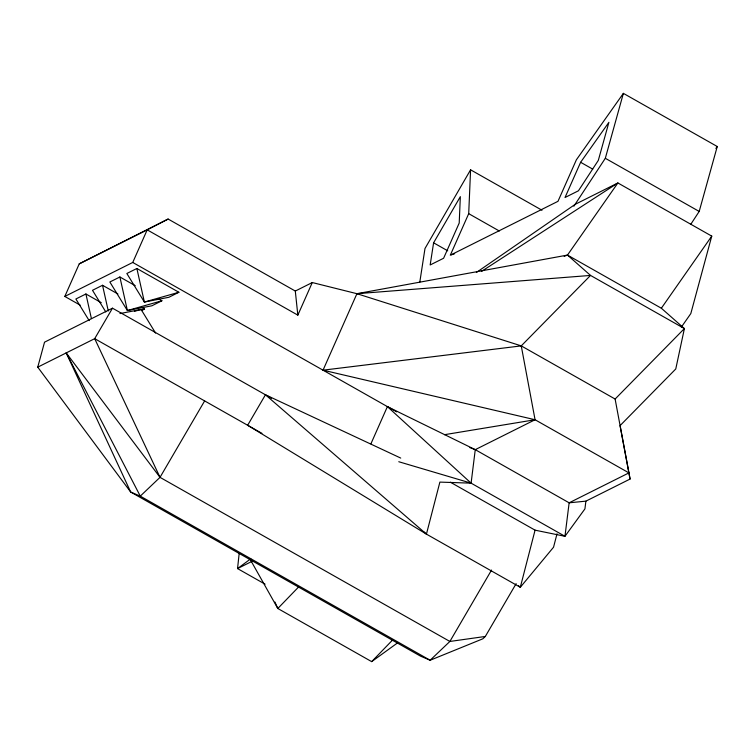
<?xml version="1.0" encoding="UTF-8"?>
<svg xmlns="http://www.w3.org/2000/svg" width="755" height="755" viewBox="0 0 755 755"><rect width="100%" height="100%" fill="white"/><g stroke="black" fill="none" stroke-linecap="round" stroke-linejoin="round"><path stroke-width="1.13" d="M690.872 224.169L699.196 211.438L717.25 146.508L623.375 93.365L576.386 159.796L557.983 201.321L450.301 255.199L468.704 213.665L470.582 169.809L542.005 210.239M239.165 553.424L237.551 568.591L265.099 584.181M585.889 501.15L584.927 508.889L564.966 536.295L471.101 483.153L475.263 449.659L535.068 419.742L628.934 472.885L630.066 479.048L585.889 501.15L569.138 502.811L475.263 449.659L387.4 406.615L370.903 443.846M419.808 282.068L424.989 248.508L470.582 169.809M433.596 242.817L430.171 264.967L443.6 258.257L459.21 223.036L460.342 196.649L433.596 242.817L447.715 250.811M557.02 533.785L553.547 547.215L520.308 587.286L426.433 534.134L439.882 482.105L471.101 483.153L387.4 406.615M450.386 482.209L535.068 530.161L520.308 587.286L518.525 585.748M476.348 272.508L575.244 204.303L617.892 182.965L711.757 236.117L690.816 313.57L681.369 327.085M516.137 583.653L485.323 636.456L482.86 638.796L430.133 660.248L420.535 656.142L130.681 492.024L37.75 367.156L44.536 342.175L112.486 308.182L271.545 398.234M573.875 206.209L605.321 158.295L623.375 93.365M80.153 305.124L64.807 296.441L79.247 263.844L168.129 219.044L295.299 291.043L297.838 315.137L147.197 229.85L79.247 263.844M64.807 296.441L132.748 262.447L147.197 229.85L168.129 219.044M297.838 315.137L312.287 282.549L356.926 293.695L521.252 345.884L615.117 399.036L628.934 472.885L569.138 502.811L564.966 536.295L535.068 530.161M615.117 399.036L684.398 328.576L590.533 275.424L521.252 345.884L535.068 419.742L323.036 370.176L356.926 293.695L567.477 255.077L661.352 308.229L684.398 328.576L675.763 368.978L620.063 425.622L630.066 479.048M580.623 162.287L565.023 197.508L578.443 190.788L598.309 160.409L608.898 122.319L580.623 162.287L592.732 169.139M112.486 308.182L94.686 338.665L37.75 367.156M485.323 636.456L449.876 641.457L160.013 477.349L66.223 352.915L130.681 492.024L140.279 496.139L160.013 477.349L204.633 400.914M265.449 394.78L247.649 425.273L426.433 534.134L265.449 394.78L400.726 458.077M491.552 570.053L449.876 641.457L430.133 660.248L140.279 496.139L66.223 352.915M564.174 256.322L567.477 255.077L617.892 182.965L481.397 271.479M661.352 308.229L711.757 236.117M715.891 148.433L717.25 146.508M298.952 586.626L277.812 608.492L371.677 661.635L397.338 643.052M371.677 661.635L392.827 639.768M250.773 558.766L237.551 568.591L252.236 561.239M117.903 293.978L102.529 285.277L92.497 290.298L105.804 311.947M101.283 302.68L85.91 293.978L75.877 298.999L89.184 320.648M135.258 285.683L119.885 276.981L109.853 282.002L127.387 310.541L151.868 305.794L161.9 300.773L157.804 298.452M136.872 268.487L126.84 273.499L144.375 302.047L168.856 297.291L178.888 292.27L136.872 268.487L144.375 302.047L178.888 292.27M141.544 310.569L144.554 309.069L141.478 307.323M295.299 291.043L312.287 282.549M451.377 254.831L454.633 253.727M161.9 300.773L127.387 310.541L119.885 276.981M134.409 311.362L141.081 309.465L155.596 333.087M141.213 310.012L144.554 309.069M119.941 313.57L141.081 309.465M444.487 434.691L535.068 419.742M323.036 370.176L521.252 345.884M356.926 293.695L590.533 275.424L567.477 255.077M398.772 461.73L471.101 483.153M469.884 447.602L475.263 449.659M605.321 158.295L699.196 211.438M468.704 213.665L499.31 231.002M132.748 262.447L396.63 411.843M261.928 433.351L94.686 338.665L160.013 477.349M423.763 531.831L426.433 534.134M250.122 559.304L277.812 608.492L274.924 602.037M102.529 285.277L108.286 311.003M85.91 293.978L91.412 318.591"/></g></svg>
